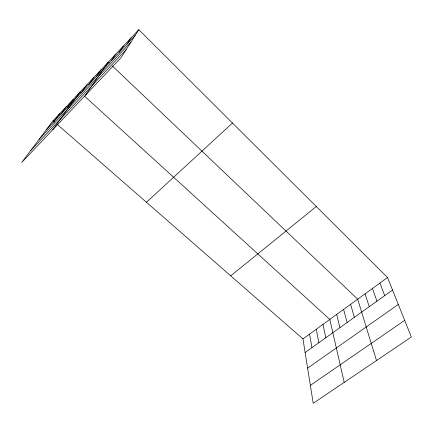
<?xml version="1.0" encoding="UTF-8"?>
<svg xmlns="http://www.w3.org/2000/svg" width="433" height="433" viewBox="0 0 433 433"><rect width="100%" height="100%" fill="white"/><g stroke="black" fill="none" stroke-linecap="round" stroke-linejoin="round"><path stroke-width="0.65" d="M138.793 29.688L121.159 57.562L21.65 162.543L53.07 120.742L138.793 29.688L387.546 277.526L411.35 337.02L313.227 403.312L302.938 338.898L57.454 124.569M127.14 43.917L131.026 37.936M119.199 52.344L123.356 46.082M111.351 60.669L115.779 54.136M85.453 95.228L108.288 62.087L109.268 63.018M96.18 76.765L101.106 69.718M88.841 84.549L94.01 77.258M81.588 92.245L86.99 84.711M52.696 129.792L80.051 92.083L81.031 92.971M67.337 107.357L73.193 99.368M60.339 114.783L66.411 106.578M53.421 122.122L59.705 113.7M46.585 129.375L135.188 35.382M39.04 139.41L130.972 42.044M30.591 150.646L126.225 49.557M146.446 202.265L232.483 123.032M230.713 275.837L316.279 206.525M302.938 338.898L387.546 277.526M305.113 352.522L392.547 290.029M307.609 368.147L398.306 304.415M310.358 385.375L404.682 320.35M53.07 120.742L54.531 122.019M84.446 96.083L329.8 319.413L344.197 382.388M112.207 65.811L357.68 299.192L376.526 360.548M379.968 283.025L384.704 295.636M372.467 288.465L376.943 301.184M365.035 293.855L369.257 306.678M350.611 304.318L354.34 317.335M343.607 309.4L347.104 322.509M336.668 314.428L339.937 327.635M322.991 324.355L325.805 337.735M316.242 329.248L318.845 342.709M309.557 334.092L311.944 347.639"/></g></svg>
